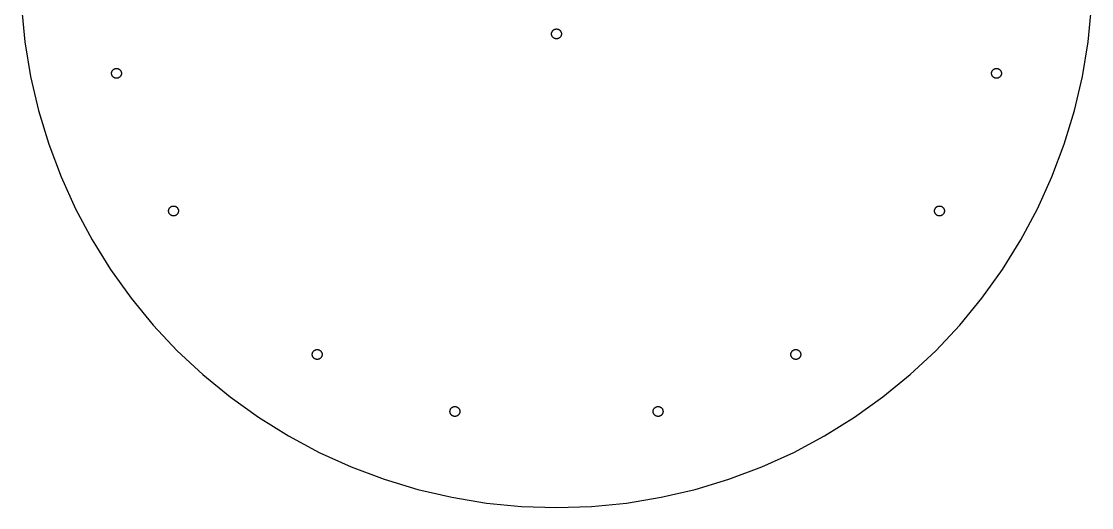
# Model space of a CAD drawing. Header units: metres. Extents: x -190 to 190, y -190 to 190.
# Drawn here: x -189.6 to 189.6, y -190 to -17.6 of the extents above; entities that cross this region are included whole.
import ezdxf

# ---------------------------------------------------------------- set-up
doc = ezdxf.new("R2010")
doc.units = ezdxf.units.M

msp = doc.modelspace()

# ---------------------------------------------------------------- linework, layer by layer
for p, q in [((-189.593, -12.4266), (-188.375, -24.8)), ((188.375, -24.8), (189.593, -12.4266)), ((-1.75, -22), (-1.74625, -21.8855)), ((-1.74625, -22.1144), (-1.75, -22)), ((-1.74625, -21.8855), (-1.73502, -21.7716)), ((-1.73502, -22.2284), (-1.74625, -22.1144)), ((-1.73502, -21.7716), (-1.71637, -21.6586)), ((-1.71637, -22.3414), (-1.73502, -22.2284)), ((-1.71637, -21.6586), (-1.69037, -21.5471)), ((-1.69037, -22.4529), (-1.71637, -22.3414)), ((-1.69037, -21.5471), (-1.65712, -21.4375)), ((-1.65712, -22.5625), (-1.69037, -22.4529)), ((-1.65712, -21.4375), (-1.61678, -21.3303)), ((-1.61678, -22.6697), (-1.65712, -22.5625)), ((-1.61678, -21.3303), (-1.56952, -21.226)), ((-1.56952, -22.774), (-1.61678, -22.6697)), ((-1.56952, -21.226), (-1.51553, -21.125)), ((-1.51553, -21.125), (-1.45506, -21.0277)), ((-1.45506, -21.0277), (-1.38837, -20.9347)), ((-1.38837, -20.9347), (-1.31572, -20.8461)), ((-1.31572, -20.8461), (-1.23743, -20.7626)), ((-1.23743, -20.7626), (-1.15385, -20.6843)), ((-1.15385, -20.6843), (-1.06532, -20.6116)), ((-1.06532, -20.6116), (-0.972244, -20.5449)), ((-0.972244, -20.5449), (-0.875, -20.4845)), ((-0.875, -20.4845), (-0.774002, -20.4305)), ((-0.774002, -20.4305), (-0.669693, -20.3832)), ((-0.669693, -20.3832), (-0.562515, -20.3429)), ((-0.562515, -20.3429), (-0.452927, -20.3096)), ((-0.452927, -20.3096), (-0.3414, -20.2836)), ((-0.3414, -20.2836), (-0.228409, -20.265)), ((-0.228409, -20.265), (-0.114441, -20.2537)), ((-0.114441, -20.2537), (0, -20.25)), ((0, -20.25), (0.114441, -20.2537)), ((0.114441, -20.2537), (0.228409, -20.265)), ((0.228409, -20.265), (0.3414, -20.2836)), ((0.3414, -20.2836), (0.452927, -20.3096)), ((0.452927, -20.3096), (0.562515, -20.3429)), ((0.562515, -20.3429), (0.669693, -20.3832)), ((0.669693, -20.3832), (0.774002, -20.4305)), ((0.774002, -20.4305), (0.875, -20.4845)), ((0.875, -20.4845), (0.972244, -20.5449)), ((0.972244, -20.5449), (1.06532, -20.6116)), ((1.06532, -20.6116), (1.15385, -20.6843)), ((1.15385, -20.6843), (1.23743, -20.7626)), ((1.23743, -20.7626), (1.31572, -20.8461)), ((1.31572, -20.8461), (1.38837, -20.9347)), ((1.38837, -20.9347), (1.45506, -21.0277)), ((1.45506, -21.0277), (1.51553, -21.125)), ((1.51553, -21.125), (1.56952, -21.226)), ((1.56952, -21.226), (1.61678, -21.3303)), ((1.61678, -22.6697), (1.56952, -22.774)), ((1.61678, -21.3303), (1.65712, -21.4375)), ((1.65712, -22.5625), (1.61678, -22.6697)), ((1.65712, -21.4375), (1.69037, -21.5471)), ((1.69037, -22.4529), (1.65712, -22.5625)), ((1.69037, -21.5471), (1.71637, -21.6586)), ((1.71637, -22.3414), (1.69037, -22.4529)), ((1.71637, -21.6586), (1.73502, -21.7716)), ((1.73502, -22.2284), (1.71637, -22.3414)), ((1.73502, -21.7716), (1.74625, -21.8855)), ((1.74625, -22.1144), (1.73502, -22.2284)), ((1.74625, -21.8855), (1.75, -22)), ((1.75, -22), (1.74625, -22.1144)), ((-188.375, -24.8), (-186.349, -37.0672)), ((-1.51553, -22.875), (-1.56952, -22.774)), ((-1.45506, -22.9722), (-1.51553, -22.875)), ((-1.38837, -23.0653), (-1.45506, -22.9722)), ((-1.31572, -23.1539), (-1.38837, -23.0653)), ((-1.23743, -23.2374), (-1.31572, -23.1539)), ((-1.15385, -23.3157), (-1.23743, -23.2374)), ((-1.06532, -23.3884), (-1.15385, -23.3157)), ((-0.972244, -23.4551), (-1.06532, -23.3884)), ((-0.875, -23.5155), (-0.972244, -23.4551)), ((-0.774002, -23.5695), (-0.875, -23.5155)), ((-0.669693, -23.6168), (-0.774002, -23.5695)), ((-0.562515, -23.6571), (-0.669693, -23.6168)), ((-0.452927, -23.6904), (-0.562515, -23.6571)), ((-0.3414, -23.7164), (-0.452927, -23.6904)), ((-0.228409, -23.735), (-0.3414, -23.7164)), ((-0.114441, -23.7462), (-0.228409, -23.735)), ((0, -23.75), (-0.114441, -23.7462)), ((0.114441, -23.7462), (0, -23.75)), ((0.228409, -23.735), (0.114441, -23.7462)), ((0.3414, -23.7164), (0.228409, -23.735)), ((0.452927, -23.6904), (0.3414, -23.7164)), ((0.562515, -23.6571), (0.452927, -23.6904)), ((0.669693, -23.6168), (0.562515, -23.6571)), ((0.774002, -23.5695), (0.669693, -23.6168)), ((0.875, -23.5155), (0.774002, -23.5695)), ((0.972244, -23.4551), (0.875, -23.5155)), ((1.06532, -23.3884), (0.972244, -23.4551)), ((1.15385, -23.3157), (1.06532, -23.3884)), ((1.23743, -23.2374), (1.15385, -23.3157)), ((1.31572, -23.1539), (1.23743, -23.2374)), ((1.38837, -23.0653), (1.31572, -23.1539)), ((1.45506, -22.9722), (1.38837, -23.0653)), ((1.51553, -22.875), (1.45506, -22.9722)), ((1.56952, -22.774), (1.51553, -22.875)), ((186.349, -37.0672), (188.375, -24.8)), ((-186.349, -37.0672), (-183.526, -49.1756)), ((-157.649, -35.9922), (-157.645, -35.8777)), ((-157.645, -36.1066), (-157.649, -35.9922)), ((-157.645, -35.8777), (-157.634, -35.7637)), ((-157.634, -36.2206), (-157.645, -36.1066)), ((-157.634, -35.7637), (-157.616, -35.6508)), ((-157.616, -36.3336), (-157.634, -36.2206)), ((-157.616, -35.6508), (-157.59, -35.5392)), ((-157.59, -36.4451), (-157.616, -36.3336)), ((-157.59, -35.5392), (-157.556, -35.4296)), ((-157.556, -36.5547), (-157.59, -36.4451)), ((-157.556, -35.4296), (-157.516, -35.3225)), ((-157.516, -36.6618), (-157.556, -36.5547)), ((-157.516, -35.3225), (-157.469, -35.2182)), ((-157.469, -36.7662), (-157.516, -36.6618)), ((-157.469, -35.2182), (-157.415, -35.1172)), ((-157.415, -36.8672), (-157.469, -36.7662)), ((-157.415, -35.1172), (-157.354, -35.0199)), ((-157.354, -36.9644), (-157.415, -36.8672)), ((-157.354, -35.0199), (-157.288, -34.9268)), ((-157.288, -37.0575), (-157.354, -36.9644)), ((-157.288, -34.9268), (-157.215, -34.8383)), ((-157.215, -37.146), (-157.288, -37.0575)), ((-157.215, -34.8383), (-157.137, -34.7547)), ((-157.137, -37.2296), (-157.215, -37.146)), ((-157.137, -34.7547), (-157.053, -34.6764)), ((-157.053, -37.3079), (-157.137, -37.2296)), ((-157.053, -34.6764), (-156.965, -34.6038)), ((-156.965, -37.3805), (-157.053, -37.3079)), ((-156.965, -34.6038), (-156.871, -34.5371)), ((-156.871, -37.4472), (-156.965, -37.3805)), ((-156.871, -34.5371), (-156.774, -34.4766)), ((-156.774, -37.5077), (-156.871, -37.4472)), ((-156.774, -34.4766), (-156.673, -34.4226)), ((-156.673, -37.5617), (-156.774, -37.5077)), ((-156.673, -34.4226), (-156.569, -34.3754)), ((-156.569, -37.6089), (-156.673, -37.5617)), ((-156.569, -34.3754), (-156.462, -34.335)), ((-156.462, -37.6493), (-156.569, -37.6089)), ((-156.462, -34.335), (-156.352, -34.3018)), ((-156.352, -37.6825), (-156.462, -37.6493)), ((-156.352, -34.3018), (-156.241, -34.2758)), ((-156.241, -37.7085), (-156.352, -37.6825)), ((-156.241, -34.2758), (-156.128, -34.2571)), ((-156.128, -37.7272), (-156.241, -37.7085)), ((-156.128, -34.2571), (-156.014, -34.2459)), ((-156.014, -37.7384), (-156.128, -37.7272)), ((-156.014, -34.2459), (-155.899, -34.2422)), ((-155.899, -37.7422), (-156.014, -37.7384)), ((-155.899, -34.2422), (-155.785, -34.2459)), ((-155.785, -37.7384), (-155.899, -37.7422)), ((-155.785, -34.2459), (-155.671, -34.2571)), ((-155.671, -37.7272), (-155.785, -37.7384)), ((-155.671, -34.2571), (-155.558, -34.2758)), ((-155.558, -37.7085), (-155.671, -37.7272)), ((-155.558, -34.2758), (-155.446, -34.3018)), ((-155.446, -37.6825), (-155.558, -37.7085)), ((-155.446, -34.3018), (-155.337, -34.335)), ((-155.337, -37.6493), (-155.446, -37.6825)), ((-155.337, -34.335), (-155.23, -34.3754)), ((-155.23, -37.6089), (-155.337, -37.6493)), ((-155.23, -34.3754), (-155.125, -34.4226)), ((-155.125, -37.5617), (-155.23, -37.6089)), ((-155.125, -34.4226), (-155.024, -34.4766)), ((-155.024, -37.5077), (-155.125, -37.5617)), ((-155.024, -34.4766), (-154.927, -34.5371)), ((-154.927, -37.4472), (-155.024, -37.5077)), ((-154.927, -34.5371), (-154.834, -34.6038)), ((-154.834, -37.3805), (-154.927, -37.4472)), ((-154.834, -34.6038), (-154.745, -34.6764)), ((-154.745, -37.3079), (-154.834, -37.3805)), ((-154.745, -34.6764), (-154.662, -34.7547)), ((-154.662, -37.2296), (-154.745, -37.3079)), ((-154.662, -34.7547), (-154.583, -34.8383)), ((-154.583, -37.146), (-154.662, -37.2296)), ((-154.583, -34.8383), (-154.511, -34.9268)), ((-154.511, -37.0575), (-154.583, -37.146)), ((-154.511, -34.9268), (-154.444, -35.0199)), ((-154.444, -36.9644), (-154.511, -37.0575)), ((-154.444, -35.0199), (-154.384, -35.1172)), ((-154.384, -36.8672), (-154.444, -36.9644)), ((-154.384, -35.1172), (-154.33, -35.2182)), ((-154.33, -36.7662), (-154.384, -36.8672)), ((-154.33, -35.2182), (-154.282, -35.3225)), ((-154.282, -36.6618), (-154.33, -36.7662)), ((-154.282, -35.3225), (-154.242, -35.4296)), ((-154.242, -36.5547), (-154.282, -36.6618)), ((-154.242, -35.4296), (-154.209, -35.5392)), ((-154.209, -36.4451), (-154.242, -36.5547)), ((-154.209, -35.5392), (-154.183, -35.6508)), ((-154.183, -36.3336), (-154.209, -36.4451)), ((-154.183, -35.6508), (-154.164, -35.7637)), ((-154.164, -36.2206), (-154.183, -36.3336)), ((-154.164, -35.7637), (-154.153, -35.8777)), ((-154.153, -36.1066), (-154.164, -36.2206)), ((-154.153, -35.8777), (-154.149, -35.9922)), ((-154.149, -35.9922), (-154.153, -36.1066)), ((154.149, -35.9922), (154.153, -35.8777)), ((154.153, -36.1066), (154.149, -35.9922)), ((154.153, -35.8777), (154.164, -35.7637)), ((154.164, -36.2206), (154.153, -36.1066)), ((154.164, -35.7637), (154.183, -35.6508)), ((154.183, -36.3336), (154.164, -36.2206)), ((154.183, -35.6508), (154.209, -35.5392)), ((154.209, -36.4451), (154.183, -36.3336)), ((154.209, -35.5392), (154.242, -35.4296)), ((154.242, -36.5547), (154.209, -36.4451)), ((154.242, -35.4296), (154.282, -35.3225)), ((154.282, -36.6618), (154.242, -36.5547)), ((154.282, -35.3225), (154.33, -35.2182)), ((154.33, -36.7662), (154.282, -36.6618)), ((154.33, -35.2182), (154.384, -35.1172)), ((154.384, -36.8672), (154.33, -36.7662)), ((154.384, -35.1172), (154.444, -35.0199)), ((154.444, -36.9644), (154.384, -36.8672)), ((154.444, -35.0199), (154.511, -34.9268)), ((154.511, -37.0575), (154.444, -36.9644)), ((154.511, -34.9268), (154.583, -34.8383)), ((154.583, -37.146), (154.511, -37.0575)), ((154.583, -34.8383), (154.662, -34.7547)), ((154.662, -37.2296), (154.583, -37.146)), ((154.662, -34.7547), (154.745, -34.6764)), ((154.745, -37.3079), (154.662, -37.2296)), ((154.745, -34.6764), (154.834, -34.6038)), ((154.834, -37.3805), (154.745, -37.3079)), ((154.834, -34.6038), (154.927, -34.5371)), ((154.927, -37.4472), (154.834, -37.3805)), ((154.927, -34.5371), (155.024, -34.4766)), ((155.024, -37.5077), (154.927, -37.4472)), ((155.024, -34.4766), (155.125, -34.4226)), ((155.125, -37.5617), (155.024, -37.5077)), ((155.125, -34.4226), (155.23, -34.3754)), ((155.23, -37.6089), (155.125, -37.5617)), ((155.23, -34.3754), (155.337, -34.335)), ((155.337, -37.6493), (155.23, -37.6089)), ((155.337, -34.335), (155.446, -34.3018)), ((155.446, -37.6825), (155.337, -37.6493)), ((155.446, -34.3018), (155.558, -34.2758)), ((155.558, -37.7085), (155.446, -37.6825)), ((155.558, -34.2758), (155.671, -34.2571)), ((155.671, -37.7272), (155.558, -37.7085)), ((155.671, -34.2571), (155.785, -34.2459)), ((155.785, -37.7384), (155.671, -37.7272)), ((155.785, -34.2459), (155.899, -34.2422)), ((155.899, -37.7422), (155.785, -37.7384)), ((155.899, -34.2422), (156.014, -34.2459)), ((156.014, -37.7384), (155.899, -37.7422)), ((156.014, -34.2459), (156.128, -34.2571)), ((156.128, -37.7272), (156.014, -37.7384)), ((156.128, -34.2571), (156.241, -34.2758)), ((156.241, -37.7085), (156.128, -37.7272)), ((156.241, -34.2758), (156.352, -34.3018)), ((156.352, -37.6825), (156.241, -37.7085)), ((156.352, -34.3018), (156.462, -34.335)), ((156.462, -37.6493), (156.352, -37.6825)), ((156.462, -34.335), (156.569, -34.3754)), ((156.569, -37.6089), (156.462, -37.6493)), ((156.569, -34.3754), (156.673, -34.4226)), ((156.673, -37.5617), (156.569, -37.6089)), ((156.673, -34.4226), (156.774, -34.4766)), ((156.774, -37.5077), (156.673, -37.5617)), ((156.774, -34.4766), (156.871, -34.5371)), ((156.871, -37.4472), (156.774, -37.5077)), ((156.871, -34.5371), (156.965, -34.6038)), ((156.965, -37.3805), (156.871, -37.4472)), ((156.965, -34.6038), (157.053, -34.6764)), ((157.053, -37.3079), (156.965, -37.3805)), ((157.053, -34.6764), (157.137, -34.7547)), ((157.137, -37.2296), (157.053, -37.3079)), ((157.137, -34.7547), (157.215, -34.8383)), ((157.215, -37.146), (157.137, -37.2296)), ((157.215, -34.8383), (157.288, -34.9268)), ((157.288, -37.0575), (157.215, -37.146)), ((157.288, -34.9268), (157.354, -35.0199)), ((157.354, -36.9644), (157.288, -37.0575)), ((157.354, -35.0199), (157.415, -35.1172)), ((157.415, -36.8672), (157.354, -36.9644)), ((157.415, -35.1172), (157.469, -35.2182)), ((157.469, -36.7662), (157.415, -36.8672)), ((157.469, -35.2182), (157.516, -35.3225)), ((157.516, -36.6618), (157.469, -36.7662)), ((157.516, -35.3225), (157.556, -35.4296)), ((157.556, -36.5547), (157.516, -36.6618)), ((157.556, -35.4296), (157.59, -35.5392)), ((157.59, -36.4451), (157.556, -36.5547)), ((157.59, -35.5392), (157.616, -35.6508)), ((157.616, -36.3336), (157.59, -36.4451)), ((157.616, -35.6508), (157.634, -35.7637)), ((157.634, -36.2206), (157.616, -36.3336)), ((157.634, -35.7637), (157.645, -35.8777)), ((157.645, -36.1066), (157.634, -36.2206)), ((157.645, -35.8777), (157.649, -35.9922)), ((157.649, -35.9922), (157.645, -36.1066)), ((183.526, -49.1756), (186.349, -37.0672)), ((-183.526, -49.1756), (-179.917, -61.0735)), ((179.917, -61.0735), (183.526, -49.1756)), ((-179.917, -61.0735), (-175.537, -72.7098)), ((175.537, -72.7098), (179.917, -61.0735)), ((-175.537, -72.7098), (-170.406, -84.0349)), ((170.406, -84.0349), (175.537, -72.7098)), ((-136.842, -83.4714), (-136.753, -83.3987)), ((-136.753, -83.3987), (-136.66, -83.332)), ((-136.66, -83.332), (-136.563, -83.2715)), ((-136.563, -83.2715), (-136.462, -83.2175)), ((-136.462, -83.2175), (-136.357, -83.1703)), ((-136.357, -83.1703), (-136.25, -83.1299)), ((-136.25, -83.1299), (-136.141, -83.0967)), ((-136.141, -83.0967), (-136.029, -83.0707)), ((-136.029, -83.0707), (-135.916, -83.052)), ((-135.916, -83.052), (-135.802, -83.0408)), ((-135.802, -83.0408), (-135.688, -83.0371)), ((-135.688, -83.0371), (-135.573, -83.0408)), ((-135.573, -83.0408), (-135.459, -83.052)), ((-135.459, -83.052), (-135.346, -83.0707)), ((-135.346, -83.0707), (-135.235, -83.0967)), ((-135.235, -83.0967), (-135.125, -83.1299)), ((-135.125, -83.1299), (-135.018, -83.1703)), ((-135.018, -83.1703), (-134.914, -83.2175)), ((-134.914, -83.2175), (-134.813, -83.2715)), ((-134.813, -83.2715), (-134.715, -83.332)), ((-134.715, -83.332), (-134.622, -83.3987)), ((-134.622, -83.3987), (-134.534, -83.4714)), ((134.534, -83.4714), (134.622, -83.3987)), ((134.622, -83.3987), (134.715, -83.332)), ((134.715, -83.332), (134.813, -83.2715)), ((134.813, -83.2715), (134.914, -83.2175)), ((134.914, -83.2175), (135.018, -83.1703)), ((135.018, -83.1703), (135.125, -83.1299)), ((135.125, -83.1299), (135.235, -83.0967)), ((135.235, -83.0967), (135.346, -83.0707)), ((135.346, -83.0707), (135.459, -83.052)), ((135.459, -83.052), (135.573, -83.0408)), ((135.573, -83.0408), (135.688, -83.0371)), ((135.688, -83.0371), (135.802, -83.0408)), ((135.802, -83.0408), (135.916, -83.052)), ((135.916, -83.052), (136.029, -83.0707)), ((136.029, -83.0707), (136.141, -83.0967)), ((136.141, -83.0967), (136.25, -83.1299)), ((136.25, -83.1299), (136.357, -83.1703)), ((136.357, -83.1703), (136.462, -83.2175)), ((136.462, -83.2175), (136.563, -83.2715)), ((136.563, -83.2715), (136.66, -83.332)), ((136.66, -83.332), (136.753, -83.3987)), ((136.753, -83.3987), (136.842, -83.4714)), ((-170.406, -84.0349), (-164.545, -95)), ((-137.438, -84.7871), (-137.434, -84.6726)), ((-137.434, -84.9015), (-137.438, -84.7871)), ((-137.434, -84.6726), (-137.423, -84.5587)), ((-137.423, -85.0155), (-137.434, -84.9015)), ((-137.423, -84.5587), (-137.404, -84.4457)), ((-137.404, -85.1285), (-137.423, -85.0155)), ((-137.404, -84.4457), (-137.378, -84.3341)), ((-137.378, -85.24), (-137.404, -85.1285)), ((-137.378, -84.3341), (-137.345, -84.2245)), ((-137.345, -85.3496), (-137.378, -85.24)), ((-137.345, -84.2245), (-137.304, -84.1174)), ((-137.304, -85.4568), (-137.345, -85.3496)), ((-137.304, -84.1174), (-137.257, -84.0131)), ((-137.257, -85.5611), (-137.304, -85.4568)), ((-137.257, -84.0131), (-137.203, -83.9121)), ((-137.203, -85.6621), (-137.257, -85.5611)), ((-137.203, -83.9121), (-137.143, -83.8148)), ((-137.143, -85.7593), (-137.203, -85.6621)), ((-137.143, -83.8148), (-137.076, -83.7217)), ((-137.076, -85.8524), (-137.143, -85.7593)), ((-137.076, -83.7217), (-137.003, -83.6332)), ((-137.003, -85.9409), (-137.076, -85.8524)), ((-137.003, -83.6332), (-136.925, -83.5496)), ((-136.925, -86.0245), (-137.003, -85.9409)), ((-136.925, -83.5496), (-136.842, -83.4714)), ((-136.842, -86.1028), (-136.925, -86.0245)), ((-136.753, -86.1754), (-136.842, -86.1028)), ((-136.66, -86.2421), (-136.753, -86.1754)), ((-136.563, -86.3026), (-136.66, -86.2421)), ((-136.462, -86.3566), (-136.563, -86.3026)), ((-136.357, -86.4039), (-136.462, -86.3566)), ((-136.25, -86.4442), (-136.357, -86.4039)), ((-136.141, -86.4774), (-136.25, -86.4442)), ((-136.029, -86.5034), (-136.141, -86.4774)), ((-135.916, -86.5221), (-136.029, -86.5034)), ((-135.802, -86.5333), (-135.916, -86.5221)), ((-135.688, -86.5371), (-135.802, -86.5333)), ((-135.573, -86.5333), (-135.688, -86.5371)), ((-135.459, -86.5221), (-135.573, -86.5333)), ((-135.346, -86.5034), (-135.459, -86.5221)), ((-135.235, -86.4774), (-135.346, -86.5034)), ((-135.125, -86.4442), (-135.235, -86.4774)), ((-135.018, -86.4039), (-135.125, -86.4442)), ((-134.914, -86.3566), (-135.018, -86.4039)), ((-134.813, -86.3026), (-134.914, -86.3566)), ((-134.715, -86.2421), (-134.813, -86.3026)), ((-134.622, -86.1754), (-134.715, -86.2421)), ((-134.534, -86.1028), (-134.622, -86.1754)), ((-134.534, -83.4714), (-134.45, -83.5496)), ((-134.45, -86.0245), (-134.534, -86.1028)), ((-134.45, -83.5496), (-134.372, -83.6332)), ((-134.372, -85.9409), (-134.45, -86.0245)), ((-134.372, -83.6332), (-134.299, -83.7217)), ((-134.299, -85.8524), (-134.372, -85.9409)), ((-134.299, -83.7217), (-134.233, -83.8148)), ((-134.233, -85.7593), (-134.299, -85.8524)), ((-134.233, -83.8148), (-134.172, -83.9121)), ((-134.172, -85.6621), (-134.233, -85.7593)), ((-134.172, -83.9121), (-134.118, -84.0131)), ((-134.118, -85.5611), (-134.172, -85.6621)), ((-134.118, -84.0131), (-134.071, -84.1174)), ((-134.071, -85.4568), (-134.118, -85.5611)), ((-134.071, -84.1174), (-134.031, -84.2245)), ((-134.031, -85.3496), (-134.071, -85.4568)), ((-134.031, -84.2245), (-133.997, -84.3341)), ((-133.997, -85.24), (-134.031, -85.3496)), ((-133.997, -84.3341), (-133.971, -84.4457)), ((-133.971, -85.1285), (-133.997, -85.24)), ((-133.971, -84.4457), (-133.953, -84.5587)), ((-133.953, -85.0155), (-133.971, -85.1285)), ((-133.953, -84.5587), (-133.941, -84.6726)), ((-133.941, -84.9015), (-133.953, -85.0155)), ((-133.941, -84.6726), (-133.938, -84.7871)), ((-133.938, -84.7871), (-133.941, -84.9015)), ((133.938, -84.7871), (133.941, -84.6726)), ((133.941, -84.9015), (133.938, -84.7871)), ((133.941, -84.6726), (133.953, -84.5587)), ((133.953, -85.0155), (133.941, -84.9015)), ((133.953, -84.5587), (133.971, -84.4457)), ((133.971, -85.1285), (133.953, -85.0155)), ((133.971, -84.4457), (133.997, -84.3341)), ((133.997, -85.24), (133.971, -85.1285)), ((133.997, -84.3341), (134.031, -84.2245)), ((134.031, -85.3496), (133.997, -85.24)), ((134.031, -84.2245), (134.071, -84.1174)), ((134.071, -85.4568), (134.031, -85.3496)), ((134.071, -84.1174), (134.118, -84.0131)), ((134.118, -85.5611), (134.071, -85.4568)), ((134.118, -84.0131), (134.172, -83.9121)), ((134.172, -85.6621), (134.118, -85.5611)), ((134.172, -83.9121), (134.233, -83.8148)), ((134.233, -85.7593), (134.172, -85.6621)), ((134.233, -83.8148), (134.299, -83.7217)), ((134.299, -85.8524), (134.233, -85.7593)), ((134.299, -83.7217), (134.372, -83.6332)), ((134.372, -85.9409), (134.299, -85.8524)), ((134.372, -83.6332), (134.45, -83.5496)), ((134.45, -86.0245), (134.372, -85.9409)), ((134.45, -83.5496), (134.534, -83.4714)), ((134.534, -86.1028), (134.45, -86.0245)), ((134.622, -86.1754), (134.534, -86.1028)), ((134.715, -86.2421), (134.622, -86.1754)), ((134.813, -86.3026), (134.715, -86.2421)), ((134.914, -86.3566), (134.813, -86.3026)), ((135.018, -86.4039), (134.914, -86.3566)), ((135.125, -86.4442), (135.018, -86.4039)), ((135.235, -86.4774), (135.125, -86.4442)), ((135.346, -86.5034), (135.235, -86.4774)), ((135.459, -86.5221), (135.346, -86.5034)), ((135.573, -86.5333), (135.459, -86.5221)), ((135.688, -86.5371), (135.573, -86.5333)), ((135.802, -86.5333), (135.688, -86.5371)), ((135.916, -86.5221), (135.802, -86.5333)), ((136.029, -86.5034), (135.916, -86.5221)), ((136.141, -86.4774), (136.029, -86.5034)), ((136.25, -86.4442), (136.141, -86.4774)), ((136.357, -86.4039), (136.25, -86.4442)), ((136.462, -86.3566), (136.357, -86.4039)), ((136.563, -86.3026), (136.462, -86.3566)), ((136.66, -86.2421), (136.563, -86.3026)), ((136.753, -86.1754), (136.66, -86.2421)), ((136.842, -86.1028), (136.753, -86.1754)), ((136.842, -83.4714), (136.925, -83.5496)), ((136.925, -86.0245), (136.842, -86.1028)), ((136.925, -83.5496), (137.003, -83.6332)), ((137.003, -85.9409), (136.925, -86.0245)), ((137.003, -83.6332), (137.076, -83.7217)), ((137.076, -85.8524), (137.003, -85.9409)), ((137.076, -83.7217), (137.143, -83.8148)), ((137.143, -85.7593), (137.076, -85.8524)), ((137.143, -83.8148), (137.203, -83.9121)), ((137.203, -85.6621), (137.143, -85.7593)), ((137.203, -83.9121), (137.257, -84.0131)), ((137.257, -85.5611), (137.203, -85.6621)), ((137.257, -84.0131), (137.304, -84.1174)), ((137.304, -85.4568), (137.257, -85.5611)), ((137.304, -84.1174), (137.345, -84.2245)), ((137.345, -85.3496), (137.304, -85.4568)), ((137.345, -84.2245), (137.378, -84.3341)), ((137.378, -85.24), (137.345, -85.3496)), ((137.378, -84.3341), (137.404, -84.4457)), ((137.404, -85.1285), (137.378, -85.24)), ((137.404, -84.4457), (137.423, -84.5587)), ((137.423, -85.0155), (137.404, -85.1285)), ((137.423, -84.5587), (137.434, -84.6726)), ((137.434, -84.9015), (137.423, -85.0155)), ((137.434, -84.6726), (137.438, -84.7871)), ((137.438, -84.7871), (137.434, -84.9015)), ((164.545, -95), (170.406, -84.0349)), ((-164.545, -95), (-157.979, -105.558)), ((157.979, -105.558), (164.545, -95)), ((-157.979, -105.558), (-150.737, -115.665)), ((150.737, -115.665), (157.979, -105.558)), ((-150.737, -115.665), (-142.85, -125.276)), ((142.85, -125.276), (150.737, -115.665)), ((-142.85, -125.276), (-134.35, -134.35)), ((134.35, -134.35), (142.85, -125.276)), ((-134.35, -134.35), (-125.276, -142.85)), ((-86.5371, -135.688), (-86.5333, -135.573)), ((-86.5333, -135.802), (-86.5371, -135.688)), ((-86.5333, -135.573), (-86.5221, -135.459)), ((-86.5221, -135.916), (-86.5333, -135.802)), ((-86.5221, -135.459), (-86.5034, -135.346)), ((-86.5034, -136.029), (-86.5221, -135.916)), ((-86.5034, -135.346), (-86.4774, -135.235)), ((-86.4774, -136.141), (-86.5034, -136.029)), ((-86.4774, -135.235), (-86.4442, -135.125)), ((-86.4442, -136.25), (-86.4774, -136.141)), ((-86.4442, -135.125), (-86.4039, -135.018)), ((-86.4039, -136.357), (-86.4442, -136.25)), ((-86.4039, -135.018), (-86.3566, -134.914)), ((-86.3566, -136.462), (-86.4039, -136.357)), ((-86.3566, -134.914), (-86.3026, -134.813)), ((-86.3026, -136.563), (-86.3566, -136.462)), ((-86.3026, -134.813), (-86.2421, -134.715)), ((-86.2421, -134.715), (-86.1754, -134.622)), ((-86.1754, -134.622), (-86.1028, -134.534)), ((-86.1028, -134.534), (-86.0245, -134.45)), ((-86.0245, -134.45), (-85.9409, -134.372)), ((-85.9409, -134.372), (-85.8524, -134.299)), ((-85.8524, -134.299), (-85.7593, -134.233)), ((-85.7593, -134.233), (-85.6621, -134.172)), ((-85.6621, -134.172), (-85.5611, -134.118)), ((-85.5611, -134.118), (-85.4568, -134.071)), ((-85.4568, -134.071), (-85.3496, -134.031)), ((-85.3496, -134.031), (-85.24, -133.997)), ((-85.24, -133.997), (-85.1285, -133.971)), ((-85.1285, -133.971), (-85.0155, -133.953)), ((-85.0155, -133.953), (-84.9015, -133.941)), ((-84.9015, -133.941), (-84.7871, -133.938)), ((-84.7871, -133.938), (-84.6726, -133.941)), ((-84.6726, -133.941), (-84.5587, -133.953)), ((-84.5587, -133.953), (-84.4457, -133.971)), ((-84.4457, -133.971), (-84.3341, -133.997)), ((-84.3341, -133.997), (-84.2245, -134.031)), ((-84.2245, -134.031), (-84.1174, -134.071)), ((-84.1174, -134.071), (-84.0131, -134.118)), ((-84.0131, -134.118), (-83.9121, -134.172)), ((-83.9121, -134.172), (-83.8148, -134.233)), ((-83.8148, -134.233), (-83.7217, -134.299)), ((-83.7217, -134.299), (-83.6332, -134.372)), ((-83.6332, -134.372), (-83.5496, -134.45)), ((-83.5496, -134.45), (-83.4714, -134.534)), ((-83.4714, -134.534), (-83.3987, -134.622)), ((-83.3987, -134.622), (-83.332, -134.715)), ((-83.332, -134.715), (-83.2715, -134.813)), ((-83.2715, -134.813), (-83.2175, -134.914)), ((-83.2175, -136.462), (-83.2715, -136.563)), ((-83.2175, -134.914), (-83.1703, -135.018)), ((-83.1703, -136.357), (-83.2175, -136.462)), ((-83.1703, -135.018), (-83.1299, -135.125)), ((-83.1299, -136.25), (-83.1703, -136.357)), ((-83.1299, -135.125), (-83.0967, -135.235)), ((-83.0967, -136.141), (-83.1299, -136.25)), ((-83.0967, -135.235), (-83.0707, -135.346)), ((-83.0707, -136.029), (-83.0967, -136.141)), ((-83.0707, -135.346), (-83.052, -135.459)), ((-83.052, -135.916), (-83.0707, -136.029)), ((-83.052, -135.459), (-83.0408, -135.573)), ((-83.0408, -135.802), (-83.052, -135.916)), ((-83.0408, -135.573), (-83.0371, -135.688)), ((-83.0371, -135.688), (-83.0408, -135.802)), ((83.0371, -135.688), (83.0408, -135.573)), ((83.0408, -135.802), (83.0371, -135.688)), ((83.0408, -135.573), (83.052, -135.459)), ((83.052, -135.916), (83.0408, -135.802)), ((83.052, -135.459), (83.0707, -135.346)), ((83.0707, -136.029), (83.052, -135.916)), ((83.0707, -135.346), (83.0967, -135.235)), ((83.0967, -136.141), (83.0707, -136.029)), ((83.0967, -135.235), (83.1299, -135.125)), ((83.1299, -136.25), (83.0967, -136.141)), ((83.1299, -135.125), (83.1703, -135.018)), ((83.1703, -136.357), (83.1299, -136.25)), ((83.1703, -135.018), (83.2175, -134.914)), ((83.2175, -136.462), (83.1703, -136.357)), ((83.2175, -134.914), (83.2715, -134.813)), ((83.2715, -136.563), (83.2175, -136.462)), ((83.2715, -134.813), (83.332, -134.715)), ((83.332, -134.715), (83.3987, -134.622)), ((83.3987, -134.622), (83.4714, -134.534)), ((83.4714, -134.534), (83.5496, -134.45)), ((83.5496, -134.45), (83.6332, -134.372)), ((83.6332, -134.372), (83.7217, -134.299)), ((83.7217, -134.299), (83.8148, -134.233)), ((83.8148, -134.233), (83.9121, -134.172)), ((83.9121, -134.172), (84.0131, -134.118)), ((84.0131, -134.118), (84.1174, -134.071)), ((84.1174, -134.071), (84.2245, -134.031)), ((84.2245, -134.031), (84.3341, -133.997)), ((84.3341, -133.997), (84.4457, -133.971)), ((84.4457, -133.971), (84.5587, -133.953)), ((84.5587, -133.953), (84.6726, -133.941)), ((84.6726, -133.941), (84.7871, -133.938)), ((84.7871, -133.938), (84.9015, -133.941)), ((84.9015, -133.941), (85.0155, -133.953)), ((85.0155, -133.953), (85.1285, -133.971)), ((85.1285, -133.971), (85.24, -133.997)), ((85.24, -133.997), (85.3496, -134.031)), ((85.3496, -134.031), (85.4568, -134.071)), ((85.4568, -134.071), (85.5611, -134.118)), ((85.5611, -134.118), (85.6621, -134.172)), ((85.6621, -134.172), (85.7593, -134.233)), ((85.7593, -134.233), (85.8524, -134.299)), ((85.8524, -134.299), (85.9409, -134.372)), ((85.9409, -134.372), (86.0245, -134.45)), ((86.0245, -134.45), (86.1028, -134.534)), ((86.1028, -134.534), (86.1754, -134.622)), ((86.1754, -134.622), (86.2421, -134.715)), ((86.2421, -134.715), (86.3026, -134.813)), ((86.3026, -134.813), (86.3566, -134.914)), ((86.3566, -136.462), (86.3026, -136.563)), ((86.3566, -134.914), (86.4039, -135.018)), ((86.4039, -136.357), (86.3566, -136.462)), ((86.4039, -135.018), (86.4442, -135.125)), ((86.4442, -136.25), (86.4039, -136.357)), ((86.4442, -135.125), (86.4774, -135.235)), ((86.4774, -136.141), (86.4442, -136.25)), ((86.4774, -135.235), (86.5034, -135.346)), ((86.5034, -136.029), (86.4774, -136.141)), ((86.5034, -135.346), (86.5221, -135.459)), ((86.5221, -135.916), (86.5034, -136.029)), ((86.5221, -135.459), (86.5333, -135.573)), ((86.5333, -135.802), (86.5221, -135.916)), ((86.5333, -135.573), (86.5371, -135.688)), ((86.5371, -135.688), (86.5333, -135.802)), ((125.276, -142.85), (134.35, -134.35)), ((-86.2421, -136.66), (-86.3026, -136.563)), ((-86.1754, -136.753), (-86.2421, -136.66)), ((-86.1028, -136.842), (-86.1754, -136.753)), ((-86.0245, -136.925), (-86.1028, -136.842)), ((-85.9409, -137.003), (-86.0245, -136.925)), ((-85.8524, -137.076), (-85.9409, -137.003)), ((-85.7593, -137.143), (-85.8524, -137.076)), ((-85.6621, -137.203), (-85.7593, -137.143)), ((-85.5611, -137.257), (-85.6621, -137.203)), ((-85.4568, -137.304), (-85.5611, -137.257)), ((-85.3496, -137.345), (-85.4568, -137.304)), ((-85.24, -137.378), (-85.3496, -137.345)), ((-85.1285, -137.404), (-85.24, -137.378)), ((-85.0155, -137.423), (-85.1285, -137.404)), ((-84.9015, -137.434), (-85.0155, -137.423)), ((-84.7871, -137.438), (-84.9015, -137.434)), ((-84.6726, -137.434), (-84.7871, -137.438)), ((-84.5587, -137.423), (-84.6726, -137.434)), ((-84.4457, -137.404), (-84.5587, -137.423)), ((-84.3341, -137.378), (-84.4457, -137.404)), ((-84.2245, -137.345), (-84.3341, -137.378)), ((-84.1174, -137.304), (-84.2245, -137.345)), ((-84.0131, -137.257), (-84.1174, -137.304)), ((-83.9121, -137.203), (-84.0131, -137.257)), ((-83.8148, -137.143), (-83.9121, -137.203)), ((-83.7217, -137.076), (-83.8148, -137.143)), ((-83.6332, -137.003), (-83.7217, -137.076)), ((-83.5496, -136.925), (-83.6332, -137.003)), ((-83.4714, -136.842), (-83.5496, -136.925)), ((-83.3987, -136.753), (-83.4714, -136.842)), ((-83.332, -136.66), (-83.3987, -136.753)), ((-83.2715, -136.563), (-83.332, -136.66)), ((83.332, -136.66), (83.2715, -136.563)), ((83.3987, -136.753), (83.332, -136.66)), ((83.4714, -136.842), (83.3987, -136.753)), ((83.5496, -136.925), (83.4714, -136.842)), ((83.6332, -137.003), (83.5496, -136.925)), ((83.7217, -137.076), (83.6332, -137.003)), ((83.8148, -137.143), (83.7217, -137.076)), ((83.9121, -137.203), (83.8148, -137.143)), ((84.0131, -137.257), (83.9121, -137.203)), ((84.1174, -137.304), (84.0131, -137.257)), ((84.2245, -137.345), (84.1174, -137.304)), ((84.3341, -137.378), (84.2245, -137.345)), ((84.4457, -137.404), (84.3341, -137.378)), ((84.5587, -137.423), (84.4457, -137.404)), ((84.6726, -137.434), (84.5587, -137.423)), ((84.7871, -137.438), (84.6726, -137.434)), ((84.9015, -137.434), (84.7871, -137.438)), ((85.0155, -137.423), (84.9015, -137.434)), ((85.1285, -137.404), (85.0155, -137.423)), ((85.24, -137.378), (85.1285, -137.404)), ((85.3496, -137.345), (85.24, -137.378)), ((85.4568, -137.304), (85.3496, -137.345)), ((85.5611, -137.257), (85.4568, -137.304)), ((85.6621, -137.203), (85.5611, -137.257)), ((85.7593, -137.143), (85.6621, -137.203)), ((85.8524, -137.076), (85.7593, -137.143)), ((85.9409, -137.003), (85.8524, -137.076)), ((86.0245, -136.925), (85.9409, -137.003)), ((86.1028, -136.842), (86.0245, -136.925)), ((86.1754, -136.753), (86.1028, -136.842)), ((86.2421, -136.66), (86.1754, -136.753)), ((86.3026, -136.563), (86.2421, -136.66)), ((-125.276, -142.85), (-115.665, -150.737)), ((115.665, -150.737), (125.276, -142.85)), ((-115.665, -150.737), (-105.558, -157.979)), ((105.558, -157.979), (115.665, -150.737)), ((-37.7085, -155.558), (-37.6825, -155.446)), ((-37.6825, -155.446), (-37.6493, -155.337)), ((-37.6493, -155.337), (-37.6089, -155.23)), ((-37.6089, -155.23), (-37.5617, -155.125)), ((-37.5617, -155.125), (-37.5077, -155.024)), ((-37.5077, -155.024), (-37.4472, -154.927)), ((-37.4472, -154.927), (-37.3805, -154.834)), ((-37.3805, -154.834), (-37.3079, -154.745)), ((-37.3079, -154.745), (-37.2296, -154.662)), ((-37.2296, -154.662), (-37.146, -154.583)), ((-37.146, -154.583), (-37.0575, -154.511)), ((-37.0575, -154.511), (-36.9644, -154.444)), ((-36.9644, -154.444), (-36.8672, -154.384)), ((-36.8672, -154.384), (-36.7662, -154.33)), ((-36.7662, -154.33), (-36.6618, -154.282)), ((-36.6618, -154.282), (-36.5547, -154.242)), ((-36.5547, -154.242), (-36.4451, -154.209)), ((-36.4451, -154.209), (-36.3336, -154.183)), ((-36.3336, -154.183), (-36.2206, -154.164)), ((-36.2206, -154.164), (-36.1066, -154.153)), ((-36.1066, -154.153), (-35.9922, -154.149)), ((-35.9922, -154.149), (-35.8777, -154.153)), ((-35.8777, -154.153), (-35.7637, -154.164)), ((-35.7637, -154.164), (-35.6508, -154.183)), ((-35.6508, -154.183), (-35.5392, -154.209)), ((-35.5392, -154.209), (-35.4296, -154.242)), ((-35.4296, -154.242), (-35.3225, -154.282)), ((-35.3225, -154.282), (-35.2182, -154.33)), ((-35.2182, -154.33), (-35.1172, -154.384)), ((-35.1172, -154.384), (-35.0199, -154.444)), ((-35.0199, -154.444), (-34.9268, -154.511)), ((-34.9268, -154.511), (-34.8383, -154.583)), ((-34.8383, -154.583), (-34.7547, -154.662)), ((-34.7547, -154.662), (-34.6764, -154.745)), ((-34.6764, -154.745), (-34.6038, -154.834)), ((-34.6038, -154.834), (-34.5371, -154.927)), ((-34.5371, -154.927), (-34.4766, -155.024)), ((-34.4766, -155.024), (-34.4226, -155.125)), ((-34.4226, -155.125), (-34.3754, -155.23)), ((-34.3754, -155.23), (-34.335, -155.337)), ((-34.335, -155.337), (-34.3018, -155.446)), ((-34.3018, -155.446), (-34.2758, -155.558)), ((34.2758, -155.558), (34.3018, -155.446)), ((34.3018, -155.446), (34.335, -155.337)), ((34.335, -155.337), (34.3754, -155.23)), ((34.3754, -155.23), (34.4226, -155.125)), ((34.4226, -155.125), (34.4766, -155.024)), ((34.4766, -155.024), (34.5371, -154.927)), ((34.5371, -154.927), (34.6038, -154.834)), ((34.6038, -154.834), (34.6764, -154.745)), ((34.6764, -154.745), (34.7547, -154.662)), ((34.7547, -154.662), (34.8383, -154.583)), ((34.8383, -154.583), (34.9268, -154.511)), ((34.9268, -154.511), (35.0199, -154.444)), ((35.0199, -154.444), (35.1172, -154.384)), ((35.1172, -154.384), (35.2182, -154.33)), ((35.2182, -154.33), (35.3225, -154.282)), ((35.3225, -154.282), (35.4296, -154.242)), ((35.4296, -154.242), (35.5392, -154.209)), ((35.5392, -154.209), (35.6508, -154.183)), ((35.6508, -154.183), (35.7637, -154.164)), ((35.7637, -154.164), (35.8777, -154.153)), ((35.8777, -154.153), (35.9922, -154.149)), ((35.9922, -154.149), (36.1066, -154.153)), ((36.1066, -154.153), (36.2206, -154.164)), ((36.2206, -154.164), (36.3336, -154.183)), ((36.3336, -154.183), (36.4451, -154.209)), ((36.4451, -154.209), (36.5547, -154.242)), ((36.5547, -154.242), (36.6618, -154.282)), ((36.6618, -154.282), (36.7662, -154.33)), ((36.7662, -154.33), (36.8672, -154.384)), ((36.8672, -154.384), (36.9644, -154.444)), ((36.9644, -154.444), (37.0575, -154.511)), ((37.0575, -154.511), (37.146, -154.583)), ((37.146, -154.583), (37.2296, -154.662)), ((37.2296, -154.662), (37.3079, -154.745)), ((37.3079, -154.745), (37.3805, -154.834)), ((37.3805, -154.834), (37.4472, -154.927)), ((37.4472, -154.927), (37.5077, -155.024)), ((37.5077, -155.024), (37.5617, -155.125)), ((37.5617, -155.125), (37.6089, -155.23)), ((37.6089, -155.23), (37.6493, -155.337)), ((37.6493, -155.337), (37.6825, -155.446)), ((37.6825, -155.446), (37.7085, -155.558)), ((-105.558, -157.979), (-95, -164.545)), ((-37.7422, -155.899), (-37.7384, -155.785)), ((-37.7384, -156.014), (-37.7422, -155.899)), ((-37.7384, -155.785), (-37.7272, -155.671)), ((-37.7272, -156.128), (-37.7384, -156.014)), ((-37.7272, -155.671), (-37.7085, -155.558)), ((-37.7085, -156.241), (-37.7272, -156.128)), ((-37.6825, -156.352), (-37.7085, -156.241)), ((-37.6493, -156.462), (-37.6825, -156.352)), ((-37.6089, -156.569), (-37.6493, -156.462)), ((-37.5617, -156.673), (-37.6089, -156.569)), ((-37.5077, -156.774), (-37.5617, -156.673)), ((-37.4472, -156.871), (-37.5077, -156.774)), ((-37.3805, -156.965), (-37.4472, -156.871)), ((-37.3079, -157.053), (-37.3805, -156.965)), ((-37.2296, -157.137), (-37.3079, -157.053)), ((-37.146, -157.215), (-37.2296, -157.137)), ((-37.0575, -157.288), (-37.146, -157.215)), ((-36.9644, -157.354), (-37.0575, -157.288)), ((-36.8672, -157.415), (-36.9644, -157.354)), ((-36.7662, -157.469), (-36.8672, -157.415)), ((-36.6618, -157.516), (-36.7662, -157.469)), ((-36.5547, -157.556), (-36.6618, -157.516)), ((-36.4451, -157.59), (-36.5547, -157.556)), ((-36.3336, -157.616), (-36.4451, -157.59)), ((-36.2206, -157.634), (-36.3336, -157.616)), ((-36.1066, -157.645), (-36.2206, -157.634)), ((-35.9922, -157.649), (-36.1066, -157.645)), ((-35.8777, -157.645), (-35.9922, -157.649)), ((-35.7637, -157.634), (-35.8777, -157.645)), ((-35.6508, -157.616), (-35.7637, -157.634)), ((-35.5392, -157.59), (-35.6508, -157.616)), ((-35.4296, -157.556), (-35.5392, -157.59)), ((-35.3225, -157.516), (-35.4296, -157.556)), ((-35.2182, -157.469), (-35.3225, -157.516)), ((-35.1172, -157.415), (-35.2182, -157.469)), ((-35.0199, -157.354), (-35.1172, -157.415)), ((-34.9268, -157.288), (-35.0199, -157.354)), ((-34.8383, -157.215), (-34.9268, -157.288)), ((-34.7547, -157.137), (-34.8383, -157.215)), ((-34.6764, -157.053), (-34.7547, -157.137)), ((-34.6038, -156.965), (-34.6764, -157.053)), ((-34.5371, -156.871), (-34.6038, -156.965)), ((-34.4766, -156.774), (-34.5371, -156.871)), ((-34.4226, -156.673), (-34.4766, -156.774)), ((-34.3754, -156.569), (-34.4226, -156.673)), ((-34.335, -156.462), (-34.3754, -156.569)), ((-34.3018, -156.352), (-34.335, -156.462)), ((-34.2758, -156.241), (-34.3018, -156.352)), ((-34.2758, -155.558), (-34.2571, -155.671)), ((-34.2571, -156.128), (-34.2758, -156.241)), ((-34.2571, -155.671), (-34.2459, -155.785)), ((-34.2459, -156.014), (-34.2571, -156.128)), ((-34.2459, -155.785), (-34.2422, -155.899)), ((-34.2422, -155.899), (-34.2459, -156.014)), ((34.2422, -155.899), (34.2459, -155.785)), ((34.2459, -156.014), (34.2422, -155.899)), ((34.2459, -155.785), (34.2571, -155.671)), ((34.2571, -156.128), (34.2459, -156.014)), ((34.2571, -155.671), (34.2758, -155.558)), ((34.2758, -156.241), (34.2571, -156.128)), ((34.3018, -156.352), (34.2758, -156.241)), ((34.335, -156.462), (34.3018, -156.352)), ((34.3754, -156.569), (34.335, -156.462)), ((34.4226, -156.673), (34.3754, -156.569)), ((34.4766, -156.774), (34.4226, -156.673)), ((34.5371, -156.871), (34.4766, -156.774)), ((34.6038, -156.965), (34.5371, -156.871)), ((34.6764, -157.053), (34.6038, -156.965)), ((34.7547, -157.137), (34.6764, -157.053)), ((34.8383, -157.215), (34.7547, -157.137)), ((34.9268, -157.288), (34.8383, -157.215)), ((35.0199, -157.354), (34.9268, -157.288)), ((35.1172, -157.415), (35.0199, -157.354)), ((35.2182, -157.469), (35.1172, -157.415)), ((35.3225, -157.516), (35.2182, -157.469)), ((35.4296, -157.556), (35.3225, -157.516)), ((35.5392, -157.59), (35.4296, -157.556)), ((35.6508, -157.616), (35.5392, -157.59)), ((35.7637, -157.634), (35.6508, -157.616)), ((35.8777, -157.645), (35.7637, -157.634)), ((35.9922, -157.649), (35.8777, -157.645)), ((36.1066, -157.645), (35.9922, -157.649)), ((36.2206, -157.634), (36.1066, -157.645)), ((36.3336, -157.616), (36.2206, -157.634)), ((36.4451, -157.59), (36.3336, -157.616)), ((36.5547, -157.556), (36.4451, -157.59)), ((36.6618, -157.516), (36.5547, -157.556)), ((36.7662, -157.469), (36.6618, -157.516)), ((36.8672, -157.415), (36.7662, -157.469)), ((36.9644, -157.354), (36.8672, -157.415)), ((37.0575, -157.288), (36.9644, -157.354)), ((37.146, -157.215), (37.0575, -157.288)), ((37.2296, -157.137), (37.146, -157.215)), ((37.3079, -157.053), (37.2296, -157.137)), ((37.3805, -156.965), (37.3079, -157.053)), ((37.4472, -156.871), (37.3805, -156.965)), ((37.5077, -156.774), (37.4472, -156.871)), ((37.5617, -156.673), (37.5077, -156.774)), ((37.6089, -156.569), (37.5617, -156.673)), ((37.6493, -156.462), (37.6089, -156.569)), ((37.6825, -156.352), (37.6493, -156.462)), ((37.7085, -156.241), (37.6825, -156.352)), ((37.7085, -155.558), (37.7272, -155.671)), ((37.7272, -156.128), (37.7085, -156.241)), ((37.7272, -155.671), (37.7384, -155.785)), ((37.7384, -156.014), (37.7272, -156.128)), ((37.7384, -155.785), (37.7422, -155.899)), ((37.7422, -155.899), (37.7384, -156.014)), ((95, -164.545), (105.558, -157.979)), ((-95, -164.545), (-84.0349, -170.406)), ((84.0349, -170.406), (95, -164.545)), ((-84.0349, -170.406), (-72.7098, -175.537)), ((72.7098, -175.537), (84.0349, -170.406)), ((-72.7098, -175.537), (-61.0735, -179.917)), ((61.0735, -179.917), (72.7098, -175.537)), ((-61.0735, -179.917), (-49.1756, -183.526)), ((49.1756, -183.526), (61.0735, -179.917)), ((-49.1756, -183.526), (-37.0672, -186.349)), ((37.0672, -186.349), (49.1756, -183.526)), ((-37.0672, -186.349), (-24.8, -188.375)), ((-24.8, -188.375), (-12.4266, -189.593)), ((-12.4266, -189.593), (0, -190)), ((0, -190), (12.4266, -189.593)), ((12.4266, -189.593), (24.8, -188.375)), ((24.8, -188.375), (37.0672, -186.349))]:
    msp.add_line(p, q)

doc.saveas('drawing.dxf')
